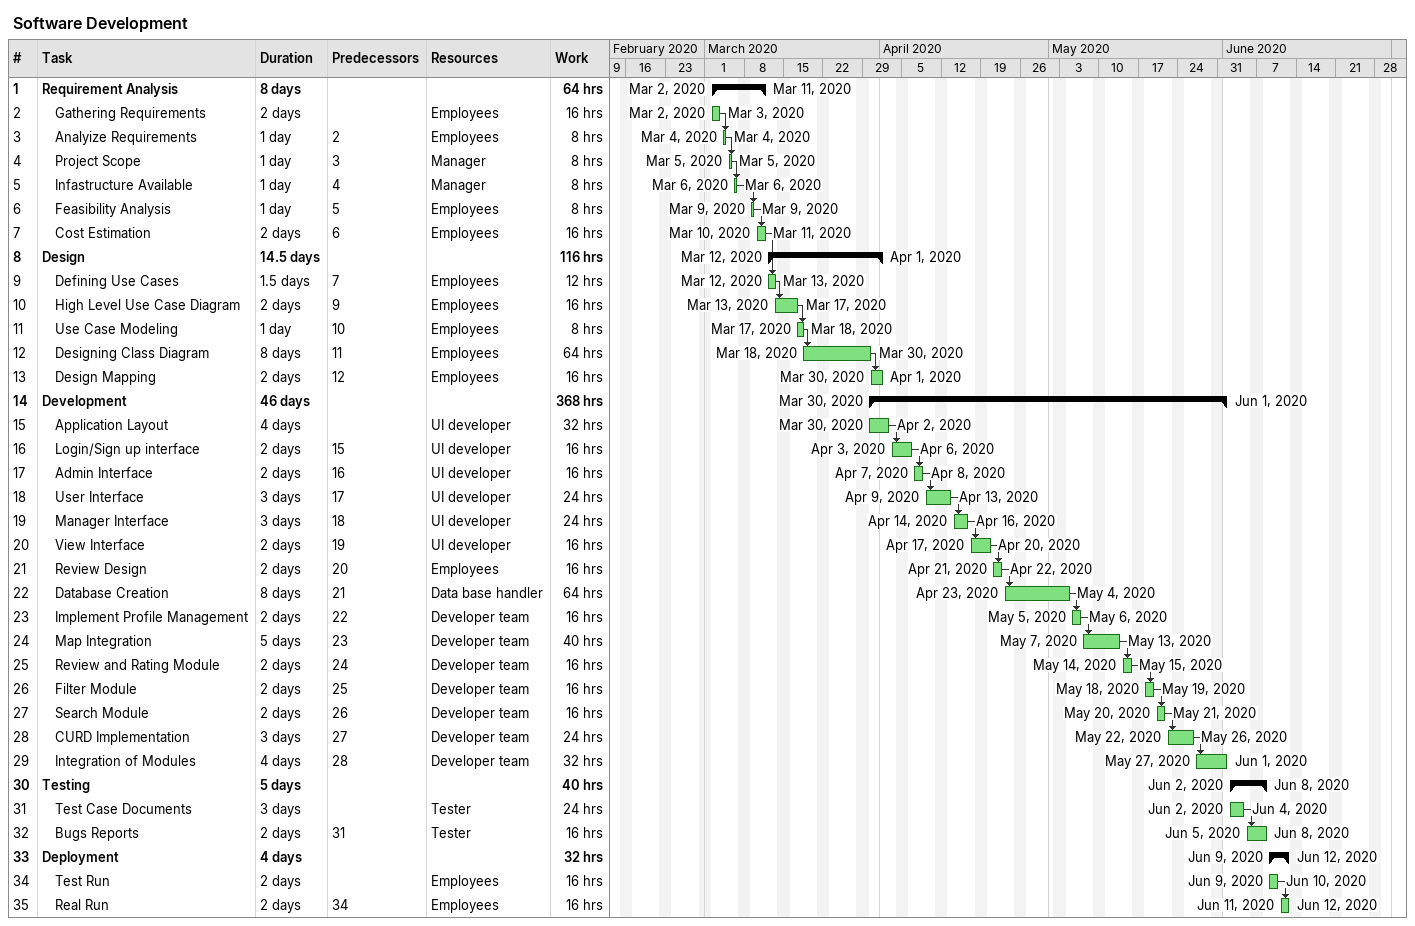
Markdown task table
Software Development

| ID | Level | Task | Duration | Start | Finish | Predecessors | Resources | Work (h) |
|---|---|---|---|---|---|---|---|---|
| 1 | 1 | **Requirement Analysis** | 8d | 2020-03-02 | 2020-03-11 |  |  | 64 |
| 2 | 2 | Gathering Requirements | 2d | 2020-03-02 | 2020-03-03 |  | Employees | 16 |
| 3 | 2 | Analyize Requirements | 1d | 2020-03-04 | 2020-03-04 | 2 | Employees | 8 |
| 4 | 2 | Project Scope | 1d | 2020-03-05 | 2020-03-05 | 3 | Manager | 8 |
| 5 | 2 | Infastructure Available | 1d | 2020-03-06 | 2020-03-06 | 4 | Manager | 8 |
| 6 | 2 | Feasibility Analysis | 1d | 2020-03-09 | 2020-03-09 | 5 | Employees | 8 |
| 7 | 2 | Cost Estimation | 2d | 2020-03-10 | 2020-03-11 | 6 | Employees | 16 |
| 8 | 1 | **Design** | 14.5d | 2020-03-12 | 2020-04-01 |  |  | 116 |
| 9 | 2 | Defining Use Cases | 1.5d | 2020-03-12 | 2020-03-13 | 7 | Employees | 12 |
| 10 | 2 | High Level Use Case Diagram | 2d | 2020-03-13 | 2020-03-17 | 9 | Employees | 16 |
| 11 | 2 | Use Case Modeling | 1d | 2020-03-17 | 2020-03-18 | 10 | Employees | 8 |
| 12 | 2 | Designing Class Diagram | 8d | 2020-03-18 | 2020-03-30 | 11 | Employees | 64 |
| 13 | 2 | Design Mapping | 2d | 2020-03-30 | 2020-04-01 | 12 | Employees | 16 |
| 14 | 1 | **Development** | 46d | 2020-03-30 | 2020-06-01 |  |  | 368 |
| 15 | 2 | Application Layout | 4d | 2020-03-30 | 2020-04-02 |  | UI developer | 32 |
| 16 | 2 | Login/Sign up interface | 2d | 2020-04-03 | 2020-04-06 | 15 | UI developer | 16 |
| 17 | 2 | Admin Interface | 2d | 2020-04-07 | 2020-04-08 | 16 | UI developer | 16 |
| 18 | 2 | User Interface | 3d | 2020-04-09 | 2020-04-13 | 17 | UI developer | 24 |
| 19 | 2 | Manager Interface | 3d | 2020-04-14 | 2020-04-16 | 18 | UI developer | 24 |
| 20 | 2 | View Interface | 2d | 2020-04-17 | 2020-04-20 | 19 | UI developer | 16 |
| 21 | 2 | Review Design | 2d | 2020-04-21 | 2020-04-22 | 20 | Employees | 16 |
| 22 | 2 | Database Creation | 8d | 2020-04-23 | 2020-05-04 | 21 | Data base handler | 64 |
| 23 | 2 | Implement Profile Management | 2d | 2020-05-05 | 2020-05-06 | 22 | Developer team | 16 |
| 24 | 2 | Map Integration | 5d | 2020-05-07 | 2020-05-13 | 23 | Developer team | 40 |
| 25 | 2 | Review and Rating Module | 2d | 2020-05-14 | 2020-05-15 | 24 | Developer team | 16 |
| 26 | 2 | Filter Module | 2d | 2020-05-18 | 2020-05-19 | 25 | Developer team | 16 |
| 27 | 2 | Search Module | 2d | 2020-05-20 | 2020-05-21 | 26 | Developer team | 16 |
| 28 | 2 | CURD Implementation | 3d | 2020-05-22 | 2020-05-26 | 27 | Developer team | 24 |
| 29 | 2 | Integration of Modules | 4d | 2020-05-27 | 2020-06-01 | 28 | Developer team | 32 |
| 30 | 1 | **Testing** | 5d | 2020-06-02 | 2020-06-08 |  |  | 40 |
| 31 | 2 | Test Case Documents | 3d | 2020-06-02 | 2020-06-04 |  | Tester | 24 |
| 32 | 2 | Bugs Reports | 2d | 2020-06-05 | 2020-06-08 | 31 | Tester | 16 |
| 33 | 1 | **Deployment** | 4d | 2020-06-09 | 2020-06-12 |  |  | 32 |
| 34 | 2 | Test Run | 2d | 2020-06-09 | 2020-06-10 |  | Employees | 16 |
| 35 | 2 | Real Run | 2d | 2020-06-11 | 2020-06-12 | 34 | Employees | 16 |
